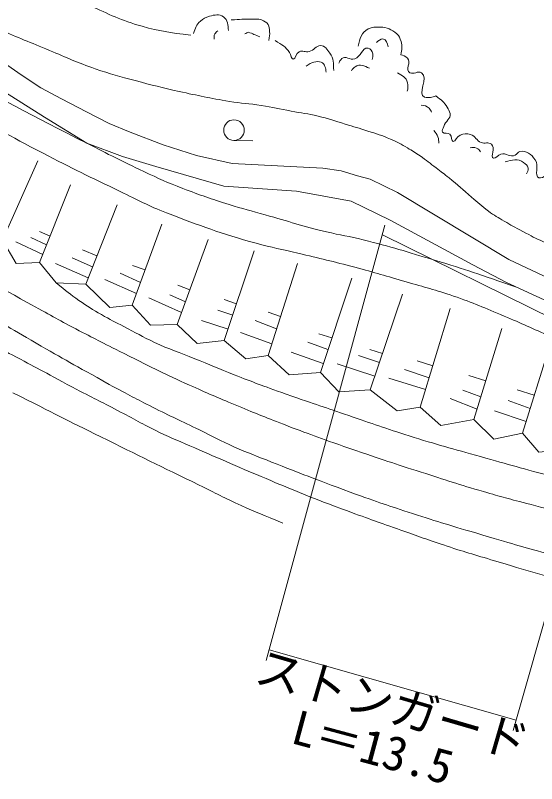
# Model space of a CAD drawing. Units: millimetres, scale not verified. Extents: x 40000 to 680000, y 20000 to 380000.
# Drawn here: x 300940 to 328740, y 253562 to 294515 of the extents above; entities that cross this region are included whole.
import ezdxf
from ezdxf.enums import TextEntityAlignment as Align

# ---------------------------------------------------------------- set-up
doc = ezdxf.new("R2010")
doc.units = ezdxf.units.MM
doc.header["$LTSCALE"] = 1000
doc.layers.add('M-BGD', color=7, linetype='Continuous', lineweight=13)
doc.layers.add('M-STR-HTXT', color=7, linetype='Continuous', lineweight=13)
doc.styles.add('ＭＳ ゴシック', font='')
doc.styles.get('ＭＳ ゴシック').set_extended_font_data('MS Gothic')

msp = doc.modelspace()

# ---------------------------------------------------------------- linework, layer by layer
at = {"layer": 'M-BGD'}
for p, q in [((312599, 287848), (313604, 287819)), ((300255, 282529), (302134, 286756)), ((302220, 281333), (303885, 285475)), ((304696, 280180), (306362, 284408)), ((302789, 282748), (302227, 282994)), ((307173, 279070), (308753, 283383)), ((302604, 282289), (301766, 282672)), ((320517, 282824), (333208, 276553)), ((302397, 281773), (300967, 282438)), ((309565, 278045), (311230, 282571)), ((305291, 281688), (304513, 282013)), ((312084, 277191), (313676, 281971)), ((305060, 281103), (303965, 281587)), ((304830, 280520), (303079, 281283)), ((307863, 280954), (307182, 281179)), ((314417, 276390), (315987, 281293)), ((307617, 280282), (306538, 280779)), ((307398, 279684), (305713, 280440)), ((310243, 279888), (309598, 280136)), ((317205, 275485), (318876, 280514)), ((309797, 278675), (308051, 279466)), ((310007, 279248), (309181, 279623)), ((312732, 279137), (312081, 279364)), ((319868, 274556), (321589, 279660)), ((312535, 278543), (311741, 278803)), ((315082, 278468), (314430, 278699)), ((322531, 273626), (324126, 278882)), ((312285, 277794), (310869, 278256)), ((314873, 277814), (313721, 278256)), ((325394, 272973), (326889, 277827)), ((314616, 277012), (312952, 277606)), ((317816, 277325), (317119, 277532)), ((317611, 276708), (316543, 277103)), ((327982, 272245), (329426, 276872)), ((317361, 275954), (315657, 276557)), ((320520, 276492), (319853, 276705)), ((320358, 276009), (319232, 276379)), ((323201, 275836), (322365, 276099)), ((320114, 275287), (318109, 275936)), ((323007, 275197), (321685, 275641)), ((326027, 275027), (325130, 275311)), ((322817, 274570), (320858, 275183)), ((325765, 274176), (324808, 274529)), ((328615, 274274), (327694, 274546)), ((325564, 273524), (324130, 274085)), ((328391, 273556), (327224, 273981)), ((328177, 272870), (326485, 273442))]:
    msp.add_line(p, q, dxfattribs=at)
for points in [[(295143, 294429), (295872, 293980), (300053, 290625), (302492, 289088), (304752, 287699), (306661, 286993), (308425, 286454), (312058, 285419)], [(298371, 293449), (299762, 292371), (301255, 291337), (302304, 290657), (303397, 290066), (304727, 289372), (305939, 288751), (307062, 288293), (308819, 287610)], [(308819, 287610), (310607, 287054), (312502, 286619)], [(312502, 286619), (317335, 286366), (318310, 286219), (319182, 285967), (319862, 285775), (321325, 285066), (327265, 281505)], [(312058, 285419), (315931, 285140), (318857, 284608), (320926, 283603), (325344, 281209), (327132, 280278)], [(300255, 282529), (300981, 281290), (302220, 281333), (303116, 280265), (304696, 280180), (305978, 278941), (307173, 279070), (308156, 278002), (309565, 278045), (310632, 277020), (312084, 277191)], [(327265, 281505), (329104, 280634), (330670, 279925), (332561, 279171), (333965, 278624), (335074, 278255), (336522, 277871), (338502, 277324)], [(327132, 280278), (330301, 278817), (331985, 278004), (333433, 277413), (335620, 276615), (337157, 276275), (338842, 275876)], [(312084, 277191), (313236, 276214), (314417, 276390), (315547, 275360), (317205, 275485), (318185, 274455), (319868, 274556), (321300, 273426), (322531, 273626), (323636, 272647), (325394, 272973), (326449, 271918), (327982, 272245), (328861, 271240), (330443, 271391), (331549, 270235), (332855, 270235), (334036, 269306), (335593, 269607), (336673, 268653), (338130, 268979), (339236, 268050), (340718, 268251)]]:
    msp.add_lwpolyline(points, dxfattribs=at)
msp.add_circle((312599, 288397), 549, dxfattribs=at)
for points, knots in [([(280203, 306051), (281189, 305490), (281443, 305342), (282249, 304907), (282813, 304602), (283117, 304406), (283701, 304138), (284483, 303779), (284943, 303626), (285750, 303327), (286759, 302953), (287333, 302765), (288355, 302430), (289203, 302153), (289689, 302033), (290533, 301747), (291528, 301410), (292070, 301179), (293053, 300807), (293838, 300511), (294286, 300364), (295060, 300039), (295789, 299732), (296186, 299533), (296896, 299185), (298096, 298597), (298757, 298246), (299928, 297605), (300794, 297131), (301230, 296777), (302106, 296323), (303167, 295775), (303784, 295511), (304882, 295042), (305970, 294578), (306559, 294243), (307701, 293932), (308698, 293661), (309098, 293603), (310306, 293462)], [0, 0, 0, 0, 1, 1, 1, 2, 2, 2, 3, 3, 3, 4, 4, 4, 5, 5, 5, 6, 6, 6, 7, 7, 7, 8, 8, 8, 9, 9, 9, 10, 10, 10, 11, 11, 11, 12, 12, 12, 13, 13, 13, 13]), ([(279629, 303975), (281209, 302980), (281648, 302695), (282995, 301965), (284171, 301328), (284856, 301020), (286059, 300433), (287428, 299766), (288207, 299417), (289576, 298750), (290571, 298266), (291112, 297962), (292113, 297494), (293025, 297068), (293563, 296889), (294475, 296464), (295477, 295997), (296015, 295687), (297012, 295208), (298203, 294636), (298869, 294312), (300077, 293776), (301118, 293315), (301711, 293080), (302764, 292646), (303713, 292255), (304232, 292003), (305201, 291666), (306022, 291381), (306497, 291265), (307336, 291038), (308244, 290793), (308754, 290662), (309672, 290460), (310715, 290231), (311300, 290102), (312353, 289930), (313014, 289822), (313392, 289815), (314052, 289708), (314678, 289606), (315025, 289528), (315648, 289412), (316208, 289309), (316527, 289277), (317081, 289147), (317656, 289012), (317965, 288888), (318530, 288718), (319003, 288576), (319271, 288503), (319741, 288349), (320213, 288194), (320484, 288120), (320938, 287920), (321307, 287758), (321505, 287647), (321854, 287447), (322127, 287292), (322275, 287196), (322534, 287019), (322875, 286786), (323048, 286632), (323376, 286383), (323649, 286177), (323804, 286065), (324071, 285851), (324550, 285467), (324798, 285228), (325268, 284832), (325619, 284536), (325799, 284350), (326169, 284078), (326483, 283848), (326677, 283745), (327011, 283546), (327391, 283320), (327523, 283252), (328001, 282999)], [0, 0, 0, 0, 1, 1, 1, 2, 2, 2, 3, 3, 3, 4, 4, 4, 5, 5, 5, 6, 6, 6, 7, 7, 7, 8, 8, 8, 9, 9, 9, 10, 10, 10, 11, 11, 11, 12, 12, 12, 13, 13, 13, 14, 14, 14, 15, 15, 15, 16, 16, 16, 17, 17, 17, 18, 18, 18, 19, 19, 19, 20, 20, 20, 21, 21, 21, 22, 22, 22, 23, 23, 23, 24, 24, 24, 25, 25, 25, 26, 26, 26, 26]), ([(277860, 299706), (280556, 298385), (281233, 298053), (283398, 296998), (285405, 296020), (286544, 295502), (288540, 294501), (292212, 292659), (294216, 291524), (297847, 289602), (299624, 288660), (300606, 288107), (302390, 287179), (303993, 286345), (304904, 285905), (306535, 285127), (307490, 284672), (308005, 284364), (308995, 283989), (310838, 283290), (311873, 282889), (313775, 282368), (314641, 282131), (315138, 282051), (316011, 281841), (317200, 281555), (317868, 281400), (319050, 281087), (320125, 280802), (320721, 280620), (321789, 280308), (322772, 280021), (323332, 279888), (324301, 279555), (325375, 279186), (325958, 278926), (327007, 278489), (327976, 278086), (328503, 277821), (329469, 277409), (330327, 277043), (330810, 276845), (331679, 276505), (332230, 276289), (332407, 276221), (333094, 275964)], [0, 0, 0, 0, 1, 1, 1, 2, 2, 2, 3, 3, 3, 4, 4, 4, 5, 5, 5, 6, 6, 6, 7, 7, 7, 8, 8, 8, 9, 9, 9, 10, 10, 10, 11, 11, 11, 12, 12, 12, 13, 13, 13, 14, 14, 14, 15, 15, 15, 15]), ([(285039, 297844), (288461, 296180), (289357, 295755), (292088, 294342), (294089, 293306), (295189, 292684), (297185, 291638), (300137, 290091), (301782, 289210), (304752, 287699), (305932, 287099), (306590, 286755), (307788, 286192), (308591, 285815), (309043, 285604), (309873, 285288), (310824, 284925), (311362, 284735), (312334, 284434), (313085, 284201), (313512, 284093), (314269, 283881), (315543, 283524), (316247, 283283), (317534, 282977), (318296, 282795), (318734, 282738), (319494, 282550), (320989, 282179), (321813, 281918), (323287, 281470), (325034, 280938), (325600, 280737), (327727, 280004)], [0, 0, 0, 0, 1, 1, 1, 2, 2, 2, 3, 3, 3, 4, 4, 4, 5, 5, 5, 6, 6, 6, 7, 7, 7, 8, 8, 8, 9, 9, 9, 10, 10, 10, 11, 11, 11, 11]), ([(310439, 293552), (310545, 293846), (310587, 294011), (310808, 294202), (310972, 294344), (311086, 294415), (311296, 294468), (311576, 294540), (311798, 294604), (312035, 294439), (312282, 294267), (312289, 293988), (312301, 293715)], [0, 0, 0, 0, 1, 1, 1, 2, 2, 2, 3, 3, 3, 4, 4, 4, 4]), ([(312448, 294276), (312954, 294303), (313097, 294318), (313512, 294306), (313732, 294299), (313872, 294362), (314074, 294276), (314226, 294211), (314323, 294163), (314414, 294025), (314495, 293901), (314487, 293803), (314502, 293656), (314521, 293471), (314499, 293389), (314458, 293183)], [0, 0, 0, 0, 1, 1, 1, 2, 2, 2, 3, 3, 3, 4, 4, 4, 5, 5, 5, 5]), ([(275743, 294016), (276658, 293320), (276937, 293132), (277731, 292607), (279101, 291701), (279971, 291361), (281398, 290547), (285526, 288192), (287770, 286753), (291924, 284443), (294076, 283246), (295311, 282629), (297475, 281453), (299077, 280584), (299579, 280309), (301570, 279218)], [0, 0, 0, 0, 1, 1, 1, 2, 2, 2, 3, 3, 3, 4, 4, 4, 5, 5, 5, 5]), ([(311547, 293242), (311536, 293355), (311524, 293426), (311577, 293523), (311620, 293601), (311662, 293634), (311739, 293685)], [0, 0, 0, 0, 1, 1, 1, 2, 2, 2, 2]), ([(319216, 292872), (319326, 293264), (319376, 293609), (319748, 293789), (319980, 293900), (320141, 293899), (320398, 293892), (320771, 293882), (320988, 293763), (321285, 293537), (321431, 293426), (321450, 293298), (321507, 293124), (321592, 292860), (321545, 292709), (321492, 292414)], [0, 0, 0, 0, 1, 1, 1, 2, 2, 2, 3, 3, 3, 4, 4, 4, 5, 5, 5, 5]), ([(313187, 293523), (313259, 293565), (313295, 293586), (313365, 293626), (313365, 293626), (313365, 293626), (313365, 293626), (313607, 293528), (313720, 293482), (313985, 293375)], [0, 0, 0, 0, 1, 1, 1, 2, 2, 2, 3, 3, 3, 3]), ([(320206, 293065), (320290, 293159), (320402, 293269), (320546, 293257), (320730, 293241), (320784, 292999), (320827, 292843)], [0, 0, 0, 0, 1, 1, 1, 2, 2, 2, 2]), ([(314798, 293168), (315164, 292933), (315351, 292857), (315566, 292533), (315653, 292401), (315654, 292168), (315758, 292178), (315889, 292191), (315887, 292499), (316069, 292577), (316265, 292661), (316408, 292539), (316615, 292592), (316873, 292657), (316955, 292901), (317221, 292902), (317467, 292903), (317559, 292698), (317709, 292503), (317935, 292207), (317908, 291959), (317916, 291572)], [0, 0, 0, 0, 1, 1, 1, 2, 2, 2, 3, 3, 3, 4, 4, 4, 5, 5, 5, 6, 6, 6, 7, 7, 7, 7]), ([(318197, 291971), (318224, 292070), (318266, 292131), (318344, 292207), (318538, 292397), (318782, 292106), (319039, 292193), (319377, 292307), (319429, 292804), (319748, 292769), (319887, 292754), (319968, 292612), (319999, 292459), (320022, 292345), (320007, 292274), (319970, 292163)], [0, 0, 0, 0, 1, 1, 1, 2, 2, 2, 3, 3, 3, 4, 4, 4, 5, 5, 5, 5]), ([(321492, 292414), (321639, 292385), (321730, 292339), (321846, 292237), (322079, 292032), (321701, 291588), (321979, 291454), (322197, 291349), (322397, 291573), (322600, 291454), (323028, 291201), (322320, 290284), (322763, 290154), (322969, 290093), (323193, 290145), (323368, 290227)], [0, 0, 0, 0, 1, 1, 1, 2, 2, 2, 3, 3, 3, 4, 4, 4, 5, 5, 5, 5]), ([(316453, 291809), (316615, 291921), (316689, 291980), (316867, 292015), (317014, 292045), (317111, 292071), (317251, 292015), (317467, 291930), (317481, 291696), (317517, 291483)], [0, 0, 0, 0, 1, 1, 1, 2, 2, 2, 3, 3, 3, 3]), ([(318861, 291557), (318916, 291659), (318971, 291711), (319068, 291779), (319311, 291948), (319552, 291806), (319822, 291705)], [0, 0, 0, 0, 1, 1, 1, 2, 2, 2, 2]), ([(321319, 291457), (321570, 291304), (321783, 291211), (321851, 290925), (321892, 290751), (321884, 290639), (321836, 290467)], [0, 0, 0, 0, 1, 1, 1, 2, 2, 2, 2]), ([(323368, 290227), (323661, 289988), (323803, 289908), (323970, 289618), (324041, 289494), (324101, 289428), (324126, 289288), (324179, 288990), (323872, 288883), (323786, 288593), (323751, 288475), (323653, 288372), (323727, 288283), (323822, 288171), (323999, 288286), (324112, 288179), (324232, 288066), (324173, 287825), (324289, 287795), (324426, 287760), (324474, 288067), (324658, 288135), (324864, 288211), (325009, 288227), (325220, 288165), (325484, 288087), (325524, 287835), (325781, 287736), (325983, 287659), (326156, 287778), (326328, 287648), (326561, 287471), (326245, 286955), (326446, 286909), (326564, 286881), (326668, 287064), (326830, 287116), (327117, 287207), (327328, 286925), (327599, 287056), (327713, 287112), (327726, 287238), (327850, 287263), (328204, 287336), (328448, 287111), (328663, 286820), (328890, 286512), (328579, 285955), (328866, 285860), (328975, 285824), (329122, 285890), (329209, 286007), (329373, 286227), (329253, 286464), (329431, 286672), (329596, 286865), (329798, 286853), (330052, 286864), (330322, 286876), (330522, 286902), (330731, 286731), (330985, 286525), (331017, 286275), (331027, 285948), (331035, 285677), (330989, 285536), (330879, 285268)], [0, 0, 0, 0, 1, 1, 1, 2, 2, 2, 3, 3, 3, 4, 4, 4, 5, 5, 5, 6, 6, 6, 7, 7, 7, 8, 8, 8, 9, 9, 9, 10, 10, 10, 11, 11, 11, 12, 12, 12, 13, 13, 13, 14, 14, 14, 15, 15, 15, 16, 16, 16, 17, 17, 17, 18, 18, 18, 19, 19, 19, 20, 20, 20, 21, 21, 21, 22, 22, 22, 22]), ([(322575, 289731), (322758, 289701), (322882, 289700), (323003, 289568), (323072, 289494), (323101, 289446), (323136, 289347)], [0, 0, 0, 0, 1, 1, 1, 2, 2, 2, 2]), ([(323255, 288386), (323369, 288247), (323427, 288187), (323476, 288032), (323515, 287909), (323520, 287848), (323520, 287707)], [0, 0, 0, 0, 1, 1, 1, 2, 2, 2, 2]), ([(325190, 287455), (325325, 287478), (325409, 287496), (325530, 287441), (325638, 287391), (325682, 287334), (325752, 287234)], [0, 0, 0, 0, 1, 1, 1, 2, 2, 2, 2]), ([(327065, 286712), (327436, 286786), (327745, 286911), (328039, 286668), (328154, 286573), (328259, 286520), (328282, 286373), (328301, 286248), (328263, 286166), (328204, 286060)], [0, 0, 0, 0, 1, 1, 1, 2, 2, 2, 3, 3, 3, 3]), ([(288543, 283193), (290693, 282035), (291257, 281735), (292972, 280755), (294454, 279908), (295252, 279377), (296740, 278538), (297426, 278151), (297816, 277946), (298513, 277578), (299392, 277114), (299893, 276871), (300774, 276411), (302032, 275752), (302428, 275535), (303980, 274696)], [0, 0, 0, 0, 1, 1, 1, 2, 2, 2, 3, 3, 3, 4, 4, 4, 5, 5, 5, 5]), ([(328001, 282999), (328498, 282729), (328642, 282646), (329073, 282462), (329435, 282306), (329642, 282226), (330018, 282107), (330451, 281970), (330703, 281928), (331141, 281812), (331615, 281686), (331877, 281602), (332353, 281486), (332819, 281373), (333083, 281325), (333550, 281220), (334145, 281088), (334478, 281014), (335072, 280881), (335713, 280737), (336068, 280641), (336712, 280511), (337682, 280316), (338234, 280249), (339210, 280083), (340554, 279854), (340976, 279785), (342652, 279506)], [0, 0, 0, 0, 1, 1, 1, 2, 2, 2, 3, 3, 3, 4, 4, 4, 5, 5, 5, 6, 6, 6, 7, 7, 7, 8, 8, 8, 9, 9, 9, 9]), ([(303116, 280265), (303677, 279799), (303839, 279662), (304334, 279317), (304788, 279002), (305052, 278840), (305531, 278564), (305990, 278300), (306259, 278174), (306728, 277928), (307361, 277596), (307705, 277387), (308353, 277086), (309178, 276703), (309669, 276556), (310511, 276214), (311331, 275881), (311785, 275682), (312609, 275357), (313686, 274933), (314041, 274809), (315387, 274323)], [0, 0, 0, 0, 1, 1, 1, 2, 2, 2, 3, 3, 3, 4, 4, 4, 5, 5, 5, 6, 6, 6, 7, 7, 7, 7]), ([(298329, 279243), (300122, 278167), (300585, 277890), (302044, 277046), (303559, 276170), (304049, 275898), (305945, 274844)], [0, 0, 0, 0, 1, 1, 1, 2, 2, 2, 2]), ([(301570, 279218), (302822, 278521), (303148, 278340), (304172, 277800), (305170, 277273), (305495, 277110), (306743, 276484)], [0, 0, 0, 0, 1, 1, 1, 2, 2, 2, 2]), ([(306743, 276484), (308411, 275655), (308851, 275426), (310229, 274805), (311170, 274381), (311701, 274150), (312654, 273753), (313657, 273335), (314222, 273111), (315235, 272719), (316608, 272187), (317059, 272033), (318773, 271424)], [0, 0, 0, 0, 1, 1, 1, 2, 2, 2, 3, 3, 3, 4, 4, 4, 4]), ([(305945, 274844), (307054, 274247), (307346, 274091), (308255, 273631), (309222, 273142), (309777, 272894), (310752, 272419), (311474, 272068), (311867, 271847), (312599, 271518), (313372, 271171), (313823, 271019), (314609, 270705), (316235, 270056), (316759, 269865), (318791, 269095)], [0, 0, 0, 0, 1, 1, 1, 2, 2, 2, 3, 3, 3, 4, 4, 4, 5, 5, 5, 5]), ([(300803, 274401), (303079, 273251), (303657, 272961), (305492, 272050), (307536, 271036), (308687, 270480), (310737, 269479), (311614, 269051), (312094, 268787), (312984, 268385), (313839, 267999), (314130, 267882), (315200, 267455)], [0, 0, 0, 0, 1, 1, 1, 2, 2, 2, 3, 3, 3, 4, 4, 4, 4]), ([(303980, 274696), (305155, 274094), (305452, 273943), (306393, 273454), (307255, 273006), (307720, 272723), (308595, 272301), (309333, 271946), (309765, 271788), (310516, 271459), (311254, 271135), (311667, 270951), (312407, 270631), (313150, 270311), (313567, 270133), (314313, 269819), (315005, 269528), (315391, 269362), (316087, 269080), (316959, 268727), (317243, 268621), (318333, 268208)], [0, 0, 0, 0, 1, 1, 1, 2, 2, 2, 3, 3, 3, 4, 4, 4, 5, 5, 5, 6, 6, 6, 7, 7, 7, 7]), ([(315387, 274323), (317014, 273763), (317424, 273622), (318732, 273179), (319984, 272754), (320678, 272495), (321939, 272100), (323418, 271636), (324259, 271415), (325751, 270992), (327341, 270541), (327848, 270405), (329829, 269869)], [0, 0, 0, 0, 1, 1, 1, 2, 2, 2, 3, 3, 3, 4, 4, 4, 4]), ([(318773, 271424), (320621, 270803), (321094, 270643), (322589, 270164), (323879, 269751), (324597, 269505), (325899, 269130), (326888, 268845), (327212, 268756), (328440, 268435)], [0, 0, 0, 0, 1, 1, 1, 2, 2, 2, 3, 3, 3, 3]), ([(318791, 269095), (320391, 268532), (320811, 268387), (322116, 267963), (323574, 267488), (324052, 267349), (325869, 266810)], [0, 0, 0, 0, 1, 1, 1, 2, 2, 2, 2]), ([(328440, 268435), (331254, 267714), (331967, 267530), (334232, 266968), (336239, 266469), (337366, 266203), (339375, 265712), (342088, 265049), (342934, 264841), (346320, 264012)], [0, 0, 0, 0, 1, 1, 1, 2, 2, 2, 3, 3, 3, 3]), ([(318333, 268208), (319784, 267686), (320150, 267553), (321318, 267141), (322275, 266803), (322808, 266603), (323771, 266284), (324827, 265934), (325426, 265763), (326490, 265442), (328305, 264894), (328895, 264739), (331159, 264112)], [0, 0, 0, 0, 1, 1, 1, 2, 2, 2, 3, 3, 3, 4, 4, 4, 4]), ([(325869, 266810), (327610, 266286), (328080, 266163), (329504, 265771), (333275, 264731), (335458, 264427), (339242, 263436), (341876, 262746), (342731, 262514), (345965, 261589)], [0, 0, 0, 0, 1, 1, 1, 2, 2, 2, 3, 3, 3, 3])]:
    msp.add_open_spline(points, degree=3, knots=knots, dxfattribs=at)
at = {"layer": 'M-STR-HTXT'}
for p, q in [((320653, 283325), (314313, 260125)), ((327497, 256403), (333402, 277238)), ((314468, 260692), (327650, 256942))]:
    msp.add_line(p, q, dxfattribs=at)

# ---------------------------------------------------------------- texts
at = {"layer": 'M-STR-HTXT', "style": 'ＭＳ ゴシック'}
for s, rotation, p in [('ストンガード', 343.716, (320648, 256361)), ('L＝13.5', 345.005, (319626, 254087))]:
    msp.add_text(s, height=1833, rotation=rotation, dxfattribs=at).set_placement(p, align=Align.BOTTOM_CENTER)

doc.saveas('drawing.dxf')
